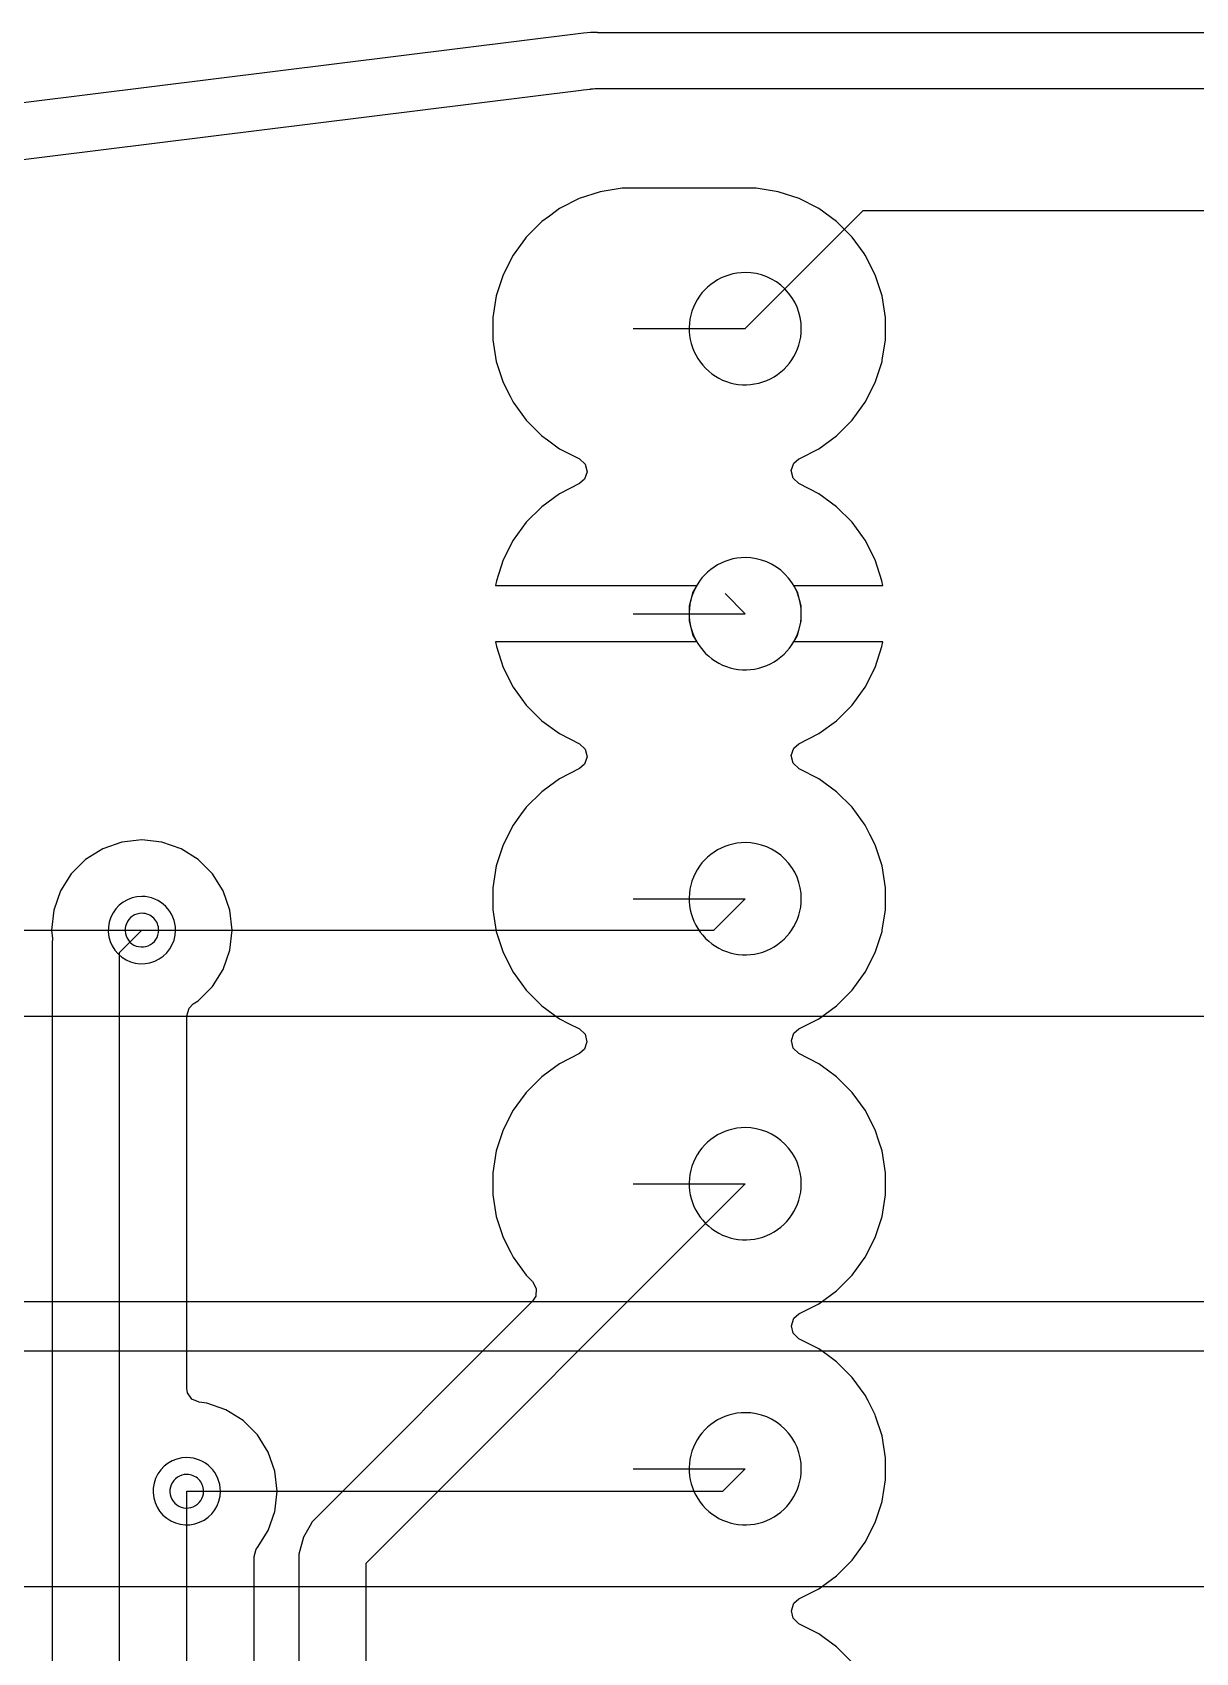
# Model space of a CAD drawing. Header units: millimetres. Extents: x 10 to 287, y 10 to 200.
# Drawn here: x 119.02 to 129.4, y 135.57 to 150.01 of the extents above; entities that cross this region are included whole.
import ezdxf

# ---------------------------------------------------------------- set-up
doc = ezdxf.new("R2010")
doc.units = ezdxf.units.MM
doc.layers.get('0').update_dxf_attribs({"linetype": 'CONTINUOUS'})

msp = doc.modelspace()

# ---------------------------------------------------------------- linework, layer by layer
at = {"color": 7}
for points in [[(123.9386, 149.9996), (47.0489, 140.4462)], [(124.0619, 150.0072), (144.5, 150.0072)], [(115.3719, 148.4308), (123.9167, 149.4925), (123.9167, 149.4925), (123.9349, 149.4948), (123.9349, 149.4948), (123.9991, 149.5027), (124.0015, 149.503), (124.0183, 149.5047), (124.0233, 149.5052), (124.0388, 149.5061), (124.0438, 149.5063), (124.0607, 149.5067), (124.0632, 149.5067), (144.4341, 149.5067)], [(126.3338, 135.4818), (126.1946, 135.621), (126.0837, 135.7016), (126.0354, 135.7367), (125.8588, 135.8267), (125.808, 135.8747), (125.7912, 135.9425), (125.8137, 136.0086), (125.8588, 136.0477), (126.0354, 136.1377), (126.0354, 136.1377), (126.0354, 136.1377), (126.1946, 136.2534), (126.3338, 136.3926), (126.4495, 136.5518), (126.5389, 136.7272), (126.5997, 136.9144), (126.6005, 136.9194), (126.6305, 137.1088), (126.6305, 137.3056), (126.5997, 137.5), (126.5424, 137.6763), (126.5389, 137.6872), (126.5389, 137.6872), (126.5389, 137.6872), (126.4749, 137.8127), (126.4495, 137.8626), (126.3338, 138.0218), (126.1946, 138.161), (126.111, 138.2218), (126.0354, 138.2767), (125.8588, 138.3667), (125.808, 138.4147), (125.7912, 138.4825), (125.8137, 138.5486), (125.8588, 138.5877), (126.0354, 138.6777), (126.0354, 138.6777), (126.0354, 138.6777), (126.1946, 138.7934), (126.3338, 138.9326), (126.4495, 139.0918), (126.5389, 139.2672), (126.5997, 139.4544), (126.6305, 139.6488), (126.6305, 139.8456), (126.5997, 140.04), (126.5713, 140.1274), (126.5389, 140.2272), (126.5389, 140.2272), (126.5389, 140.2272), (126.4495, 140.4026), (126.3338, 140.5618), (126.1946, 140.701), (126.115, 140.7589), (126.0354, 140.8167), (125.8588, 140.9067), (125.808, 140.9547), (125.7912, 141.0225), (125.8137, 141.0886), (125.8588, 141.1277), (126.0354, 141.2177), (126.0354, 141.2177), (126.0354, 141.2177), (126.1946, 141.3334), (126.3338, 141.4726), (126.4495, 141.6318), (126.5389, 141.8072), (126.5997, 141.9944), (126.6017, 142.0072), (126.6305, 142.1888), (126.6305, 142.3856), (126.5997, 142.58), (126.5389, 142.7672), (126.4917, 142.8597), (126.4495, 142.9426), (126.3338, 143.1018), (126.1946, 143.241), (126.0354, 143.3567), (125.86, 143.4461), (125.86, 143.4461), (125.8582, 143.447), (125.8074, 143.495), (125.7906, 143.5628), (125.8132, 143.6289), (125.8582, 143.668), (126.0351, 143.7581), (126.1943, 143.8738), (126.3334, 144.0129), (126.4491, 144.1721), (126.5384, 144.3474), (126.5992, 144.5345), (126.606, 144.5772), (125.813, 144.5772), (125.8459, 144.6342), (125.88, 144.7614), (125.88, 144.893), (125.8459, 145.0202), (125.813, 145.0772), (126.606, 145.0772), (126.5992, 145.1199), (126.5384, 145.307), (126.4491, 145.4823), (126.3334, 145.6415), (126.1943, 145.7806), (126.0351, 145.8963), (125.8582, 145.9864), (125.8074, 146.0344), (125.7906, 146.1022), (125.8132, 146.1684), (125.8582, 146.2074), (125.86, 146.2083), (125.86, 146.2083), (126.0354, 146.2977), (126.1946, 146.4134), (126.3338, 146.5526), (126.4495, 146.7118), (126.5389, 146.8872), (126.5997, 147.0744), (126.6017, 147.087), (126.6305, 147.2688), (126.6305, 147.4656), (126.5997, 147.66), (126.5389, 147.8472), (126.4495, 148.0226), (126.4392, 148.0368), (126.3338, 148.1818), (126.1946, 148.321), (126.0354, 148.4367), (125.86, 148.5261), (125.6728, 148.5869), (125.4784, 148.6177), (125.4784, 148.6177), (124.2816, 148.6177), (124.2816, 148.6177), (124.0872, 148.5869), (123.9, 148.5261), (123.7246, 148.4367), (123.6337, 148.3707), (123.5654, 148.321), (123.5654, 148.321), (123.5654, 148.321), (123.4262, 148.1818), (123.4262, 148.1818), (123.4262, 148.1818), (123.4198, 148.1731), (123.3105, 148.0226), (123.2211, 147.8472), (123.1603, 147.66), (123.1295, 147.4656), (123.1295, 147.2688), (123.1603, 147.0744), (123.2211, 146.8872), (123.2836, 146.7645), (123.3105, 146.7118), (123.4262, 146.5526), (123.5654, 146.4134), (123.6169, 146.3759), (123.7246, 146.2977), (123.9018, 146.2074), (123.9526, 146.1594), (123.9694, 146.0916), (123.9468, 146.0255), (123.9018, 145.9864), (123.7249, 145.8963), (123.5657, 145.7806), (123.4266, 145.6415), (123.3109, 145.4823), (123.2216, 145.307), (123.1608, 145.1199), (123.154, 145.0772), (124.947, 145.0772), (124.9141, 145.0202), (124.88, 144.893), (124.88, 144.7614), (124.9141, 144.6342), (124.947, 144.5772), (123.154, 144.5772), (123.1608, 144.5345), (123.2216, 144.3474), (123.3109, 144.1721), (123.4266, 144.0129), (123.5657, 143.8738), (123.7249, 143.7581), (123.9018, 143.668), (123.9526, 143.62), (123.9694, 143.5522), (123.9468, 143.486), (123.9018, 143.447), (123.7246, 143.3567), (123.6337, 143.2907), (123.5654, 143.241), (123.5654, 143.241), (123.5654, 143.241), (123.4262, 143.1018), (123.4262, 143.1018), (123.4262, 143.1018), (123.3765, 143.0335), (123.3105, 142.9426), (123.2211, 142.7672), (123.1603, 142.58), (123.1295, 142.3856), (123.1295, 142.1888), (123.1603, 141.9944), (123.2211, 141.8072), (123.3105, 141.6318), (123.4262, 141.4726), (123.5654, 141.3334), (123.7246, 141.2177), (123.8054, 141.1765), (123.9012, 141.1277), (123.952, 141.0797), (123.9688, 141.0119), (123.9463, 140.9458), (123.9012, 140.9067), (123.7246, 140.8167), (123.6337, 140.7507), (123.5654, 140.701), (123.5654, 140.701), (123.5654, 140.701), (123.4262, 140.5618), (123.4262, 140.5618), (123.4262, 140.5618), (123.3765, 140.4935), (123.3105, 140.4026), (123.2211, 140.2272), (123.1603, 140.04), (123.1295, 139.8456), (123.1295, 139.6488), (123.1603, 139.4544), (123.2211, 139.2672), (123.2886, 139.1347), (123.3105, 139.0918), (123.4262, 138.9326), (123.4262, 138.9326), (123.4835, 138.8753), (123.5169, 138.8139), (123.512, 138.7442), (123.4835, 138.6999), (121.5195, 136.7359), (121.5195, 136.7359), (121.5003, 136.7027), (121.5003, 136.7027), (121.4404, 136.599), (121.3995, 136.4463), (121.3995, 136.4463), (121.3995, 136.2782), (121.3995, 136.2781), (121.3995, 135.4235)], [(126.43, 148.4172), (125.38, 147.3672)], [(143.59, 148.4172), (126.43, 148.4172)], [(124.38, 147.3672), (125.38, 147.3672)], [(124.38, 147.3672), (125.38, 147.3672)], [(124.38, 147.3672), (125.38, 147.3672)], [(124.38, 147.3672), (125.38, 147.3672)], [(125.38, 144.8272), (125.2, 145.0072)], [(124.38, 144.8272), (125.38, 144.8272)], [(124.38, 144.8272), (125.38, 144.8272)], [(124.38, 144.8272), (125.38, 144.8272)], [(124.38, 144.8272), (125.38, 144.8272)], [(121.0005, 135.3903), (121.0005, 136.4248), (121.0202, 136.4918), (121.0276, 136.5021), (121.0298, 136.5049), (121.0298, 136.5049), (121.1258, 136.6577), (121.1854, 136.8279), (121.1876, 136.8477), (121.2056, 137.0072), (121.2056, 137.0072), (121.1854, 137.1865), (121.1854, 137.1865), (121.1258, 137.3567), (121.0298, 137.5095), (120.9023, 137.637), (120.7495, 137.733), (120.5792, 137.7926), (120.5106, 137.8003), (120.4462, 137.8274), (120.4066, 137.885), (120.4005, 137.9235), (120.4005, 141.2449), (120.4202, 141.3119), (120.4585, 141.3499), (120.5023, 141.3774), (120.6298, 141.5049), (120.7258, 141.6577), (120.7854, 141.8279), (120.7854, 141.828), (120.8056, 142.0072), (120.8056, 142.0072), (120.7854, 142.1864), (120.7854, 142.1865), (120.7258, 142.3567), (120.6298, 142.5095), (120.5023, 142.637), (120.3495, 142.733), (120.1793, 142.7926), (120.1792, 142.7926), (120, 142.8128), (120, 142.8128), (119.8207, 142.7926), (119.8207, 142.7926), (119.6505, 142.733), (119.4977, 142.637), (119.3702, 142.5095), (119.2742, 142.3567), (119.2146, 142.1865), (119.2146, 142.1864), (119.1944, 142.0072), (119.1944, 142.0072), (119.2029, 141.9321), (119.2001, 141.8944), (119.2006, 141.8943), (119.1995, 141.8863), (119.1995, 141.7182), (119.1995, 141.7181), (119.1995, 127.929)], [(120, 142.0072), (125.1, 142.0072), (125.38, 142.2872)], [(124.38, 142.2872), (125.38, 142.2872)], [(124.38, 142.2872), (125.38, 142.2872)], [(124.38, 142.2872), (125.38, 142.2872)], [(124.38, 142.2872), (125.38, 142.2872)], [(94.5, 142.0072), (120, 142.0072)], [(119.8, 141.8072), (120, 142.0072)], [(119.8, 124.5758), (119.8, 141.8072)], [(139.57, 141.2372), (96.5, 141.2372)], [(125.5, 115.0072), (125.6, 115.1072), (125.6, 121.9072), (122, 125.5072), (122, 136.3672), (125.38, 139.7472)], [(124.38, 139.7472), (125.38, 139.7472)], [(124.38, 139.7472), (125.38, 139.7472)], [(124.38, 139.7472), (125.38, 139.7472)], [(124.38, 139.7472), (125.38, 139.7472)], [(95, 138.6972), (139.57, 138.6972)], [(95.9, 138.0972), (96.06, 138.2572), (139.57, 138.2572)], [(124.38, 137.2072), (125.38, 137.2072)], [(124.38, 137.2072), (125.38, 137.2072)], [(124.38, 137.2072), (125.38, 137.2072)], [(124.38, 137.2072), (125.38, 137.2072)], [(125.18, 137.0072), (125.38, 137.2072)], [(120.4, 124.5415), (120.4, 137.0072)], [(120.4, 137.0072), (125.18, 137.0072)], [(95, 136.1572), (139.13, 136.1572)]]:
    msp.add_lwpolyline(points, dxfattribs=at)
for points in [[(125.38, 147.8672)], [(125.38, 147.8672)], [(125.38, 147.8672)], [(125.38, 147.8672)], [(125.38, 145.3272)], [(125.38, 145.3272)], [(125.38, 145.3272)], [(125.38, 145.3272)], [(125.38, 142.7872)], [(125.38, 142.7872)], [(125.38, 142.7872)], [(125.38, 142.7872)], [(120, 142.3072)], [(120, 142.3072)], [(120, 142.1572)], [(120, 142.1572)], [(125.38, 140.2472)], [(125.38, 140.2472)], [(125.38, 140.2472)], [(125.38, 140.2472)], [(125.38, 137.7072)], [(125.38, 137.7072)], [(125.38, 137.7072)], [(125.38, 137.7072)], [(120.4, 137.3072)], [(120.4, 137.3072)], [(120.4, 137.1572)], [(120.4, 137.1572)]]:
    msp.add_lwpolyline(points, close=True, dxfattribs=at)
for points in [[(124.0619, 150.0072), (124.020683, 150.00721), (123.979504, 150.004671), (123.9386, 149.9996)], [(125.38, 147.8672), (125.177769, 147.8672), (124.995451, 147.745379), (124.91806, 147.558542)], [(125.38, 147.8672), (125.177769, 147.8672), (124.995451, 147.745379), (124.91806, 147.558542)], [(125.38, 147.8672), (125.177769, 147.8672), (124.995451, 147.745379), (124.91806, 147.558542)], [(125.38, 147.8672), (125.177769, 147.8672), (124.995451, 147.745379), (124.91806, 147.558542)], [(125.733553, 147.720753), (125.639785, 147.814522), (125.512608, 147.8672), (125.38, 147.8672)], [(125.733553, 147.720753), (125.639785, 147.814522), (125.512608, 147.8672), (125.38, 147.8672)], [(125.733553, 147.720753), (125.639785, 147.814522), (125.512608, 147.8672), (125.38, 147.8672)], [(125.733553, 147.720753), (125.639785, 147.814522), (125.512608, 147.8672), (125.38, 147.8672)], [(125.88, 147.3672), (125.88, 147.499808), (125.827322, 147.626985), (125.733553, 147.720753)], [(125.88, 147.3672), (125.88, 147.499808), (125.827322, 147.626985), (125.733553, 147.720753)], [(125.88, 147.3672), (125.88, 147.499808), (125.827322, 147.626985), (125.733553, 147.720753)], [(125.88, 147.3672), (125.88, 147.499808), (125.827322, 147.626985), (125.733553, 147.720753)], [(124.91806, 147.558542), (124.84067, 147.371705), (124.883448, 147.156646), (125.026447, 147.013647)], [(124.91806, 147.558542), (124.84067, 147.371705), (124.883448, 147.156646), (125.026447, 147.013647)], [(124.91806, 147.558542), (124.84067, 147.371705), (124.883448, 147.156646), (125.026447, 147.013647)], [(124.91806, 147.558542), (124.84067, 147.371705), (124.883448, 147.156646), (125.026447, 147.013647)], [(125.571342, 146.90526), (125.758179, 146.982651), (125.88, 147.164969), (125.88, 147.3672)], [(125.571342, 146.90526), (125.758179, 146.982651), (125.88, 147.164969), (125.88, 147.3672)], [(125.571342, 146.90526), (125.758179, 146.982651), (125.88, 147.164969), (125.88, 147.3672)], [(125.571342, 146.90526), (125.758179, 146.982651), (125.88, 147.164969), (125.88, 147.3672)], [(125.026447, 147.013647), (125.169446, 146.870648), (125.384505, 146.82787), (125.571342, 146.90526)], [(125.026447, 147.013647), (125.169446, 146.870648), (125.384505, 146.82787), (125.571342, 146.90526)], [(125.026447, 147.013647), (125.169446, 146.870648), (125.384505, 146.82787), (125.571342, 146.90526)], [(125.026447, 147.013647), (125.169446, 146.870648), (125.384505, 146.82787), (125.571342, 146.90526)], [(125.38, 145.3272), (125.177769, 145.3272), (124.995451, 145.205379), (124.91806, 145.018542)], [(125.38, 145.3272), (125.177769, 145.3272), (124.995451, 145.205379), (124.91806, 145.018542)], [(125.38, 145.3272), (125.177769, 145.3272), (124.995451, 145.205379), (124.91806, 145.018542)], [(125.38, 145.3272), (125.177769, 145.3272), (124.995451, 145.205379), (124.91806, 145.018542)], [(125.733553, 145.180753), (125.639785, 145.274522), (125.512608, 145.3272), (125.38, 145.3272)], [(125.733553, 145.180753), (125.639785, 145.274522), (125.512608, 145.3272), (125.38, 145.3272)], [(125.733553, 145.180753), (125.639785, 145.274522), (125.512608, 145.3272), (125.38, 145.3272)], [(125.733553, 145.180753), (125.639785, 145.274522), (125.512608, 145.3272), (125.38, 145.3272)], [(125.88, 144.8272), (125.88, 144.959808), (125.827322, 145.086985), (125.733553, 145.180753)], [(125.88, 144.8272), (125.88, 144.959808), (125.827322, 145.086985), (125.733553, 145.180753)], [(125.88, 144.8272), (125.88, 144.959808), (125.827322, 145.086985), (125.733553, 145.180753)], [(125.88, 144.8272), (125.88, 144.959808), (125.827322, 145.086985), (125.733553, 145.180753)], [(124.91806, 145.018542), (124.84067, 144.831705), (124.883448, 144.616646), (125.026447, 144.473647)], [(124.91806, 145.018542), (124.84067, 144.831705), (124.883448, 144.616646), (125.026447, 144.473647)], [(124.91806, 145.018542), (124.84067, 144.831705), (124.883448, 144.616646), (125.026447, 144.473647)], [(124.91806, 145.018542), (124.84067, 144.831705), (124.883448, 144.616646), (125.026447, 144.473647)], [(125.571342, 144.36526), (125.758179, 144.442651), (125.88, 144.624969), (125.88, 144.8272)], [(125.571342, 144.36526), (125.758179, 144.442651), (125.88, 144.624969), (125.88, 144.8272)], [(125.571342, 144.36526), (125.758179, 144.442651), (125.88, 144.624969), (125.88, 144.8272)], [(125.571342, 144.36526), (125.758179, 144.442651), (125.88, 144.624969), (125.88, 144.8272)], [(125.026447, 144.473647), (125.169446, 144.330648), (125.384505, 144.28787), (125.571342, 144.36526)], [(125.026447, 144.473647), (125.169446, 144.330648), (125.384505, 144.28787), (125.571342, 144.36526)], [(125.026447, 144.473647), (125.169446, 144.330648), (125.384505, 144.28787), (125.571342, 144.36526)], [(125.026447, 144.473647), (125.169446, 144.330648), (125.384505, 144.28787), (125.571342, 144.36526)], [(125.38, 142.7872), (125.177769, 142.7872), (124.995451, 142.665379), (124.91806, 142.478542)], [(125.38, 142.7872), (125.177769, 142.7872), (124.995451, 142.665379), (124.91806, 142.478542)], [(125.38, 142.7872), (125.177769, 142.7872), (124.995451, 142.665379), (124.91806, 142.478542)], [(125.38, 142.7872), (125.177769, 142.7872), (124.995451, 142.665379), (124.91806, 142.478542)], [(125.733553, 142.640753), (125.639785, 142.734522), (125.512608, 142.7872), (125.38, 142.7872)], [(125.733553, 142.640753), (125.639785, 142.734522), (125.512608, 142.7872), (125.38, 142.7872)], [(125.733553, 142.640753), (125.639785, 142.734522), (125.512608, 142.7872), (125.38, 142.7872)], [(125.733553, 142.640753), (125.639785, 142.734522), (125.512608, 142.7872), (125.38, 142.7872)], [(125.88, 142.2872), (125.88, 142.419808), (125.827322, 142.546985), (125.733553, 142.640753)], [(125.88, 142.2872), (125.88, 142.419808), (125.827322, 142.546985), (125.733553, 142.640753)], [(125.88, 142.2872), (125.88, 142.419808), (125.827322, 142.546985), (125.733553, 142.640753)], [(125.88, 142.2872), (125.88, 142.419808), (125.827322, 142.546985), (125.733553, 142.640753)], [(124.91806, 142.478542), (124.84067, 142.291705), (124.883448, 142.076646), (125.026447, 141.933647)], [(124.91806, 142.478542), (124.84067, 142.291705), (124.883448, 142.076646), (125.026447, 141.933647)], [(124.91806, 142.478542), (124.84067, 142.291705), (124.883448, 142.076646), (125.026447, 141.933647)], [(124.91806, 142.478542), (124.84067, 142.291705), (124.883448, 142.076646), (125.026447, 141.933647)], [(120, 142.3072), (119.878661, 142.3072), (119.76927, 142.234107), (119.722836, 142.122005)], [(120, 142.3072), (119.878661, 142.3072), (119.76927, 142.234107), (119.722836, 142.122005)], [(120.212132, 142.219332), (120.155871, 142.275593), (120.079565, 142.3072), (120, 142.3072)], [(120.212132, 142.219332), (120.155871, 142.275593), (120.079565, 142.3072), (120, 142.3072)], [(120.3, 142.0072), (120.3, 142.086765), (120.268393, 142.163071), (120.212132, 142.219332)], [(120.3, 142.0072), (120.3, 142.086765), (120.268393, 142.163071), (120.212132, 142.219332)], [(125.571342, 141.82526), (125.758179, 141.902651), (125.88, 142.084969), (125.88, 142.2872)], [(125.571342, 141.82526), (125.758179, 141.902651), (125.88, 142.084969), (125.88, 142.2872)], [(125.571342, 141.82526), (125.758179, 141.902651), (125.88, 142.084969), (125.88, 142.2872)], [(125.571342, 141.82526), (125.758179, 141.902651), (125.88, 142.084969), (125.88, 142.2872)], [(119.722836, 142.122005), (119.676402, 142.009903), (119.702069, 141.880867), (119.787868, 141.795068)], [(119.722836, 142.122005), (119.676402, 142.009903), (119.702069, 141.880867), (119.787868, 141.795068)], [(120, 142.1572), (119.939331, 142.1572), (119.884635, 142.120654), (119.861418, 142.064603)], [(120, 142.1572), (119.939331, 142.1572), (119.884635, 142.120654), (119.861418, 142.064603)], [(120.106066, 142.113266), (120.077936, 142.141396), (120.039782, 142.1572), (120, 142.1572)], [(120.106066, 142.113266), (120.077936, 142.141396), (120.039782, 142.1572), (120, 142.1572)], [(120.15, 142.0072), (120.15, 142.046982), (120.134196, 142.085136), (120.106066, 142.113266)], [(120.15, 142.0072), (120.15, 142.046982), (120.134196, 142.085136), (120.106066, 142.113266)], [(119.861418, 142.064603), (119.838201, 142.008551), (119.851034, 141.944034), (119.893934, 141.901134)], [(119.861418, 142.064603), (119.838201, 142.008551), (119.851034, 141.944034), (119.893934, 141.901134)], [(120.057403, 141.868618), (120.113454, 141.891835), (120.15, 141.946531), (120.15, 142.0072)], [(120.057403, 141.868618), (120.113454, 141.891835), (120.15, 141.946531), (120.15, 142.0072)], [(120.114805, 141.730036), (120.226907, 141.77647), (120.3, 141.885861), (120.3, 142.0072)], [(120.114805, 141.730036), (120.226907, 141.77647), (120.3, 141.885861), (120.3, 142.0072)], [(125.026447, 141.933647), (125.169446, 141.790648), (125.384505, 141.74787), (125.571342, 141.82526)], [(125.026447, 141.933647), (125.169446, 141.790648), (125.384505, 141.74787), (125.571342, 141.82526)], [(125.026447, 141.933647), (125.169446, 141.790648), (125.384505, 141.74787), (125.571342, 141.82526)], [(125.026447, 141.933647), (125.169446, 141.790648), (125.384505, 141.74787), (125.571342, 141.82526)], [(119.787868, 141.795068), (119.873667, 141.709269), (120.002703, 141.683602), (120.114805, 141.730036)], [(119.787868, 141.795068), (119.873667, 141.709269), (120.002703, 141.683602), (120.114805, 141.730036)], [(119.893934, 141.901134), (119.936834, 141.858234), (120.001351, 141.845401), (120.057403, 141.868618)], [(119.893934, 141.901134), (119.936834, 141.858234), (120.001351, 141.845401), (120.057403, 141.868618)], [(125.38, 140.2472), (125.177769, 140.2472), (124.995451, 140.125379), (124.91806, 139.938542)], [(125.38, 140.2472), (125.177769, 140.2472), (124.995451, 140.125379), (124.91806, 139.938542)], [(125.38, 140.2472), (125.177769, 140.2472), (124.995451, 140.125379), (124.91806, 139.938542)], [(125.38, 140.2472), (125.177769, 140.2472), (124.995451, 140.125379), (124.91806, 139.938542)], [(125.733553, 140.100753), (125.639785, 140.194522), (125.512608, 140.2472), (125.38, 140.2472)], [(125.733553, 140.100753), (125.639785, 140.194522), (125.512608, 140.2472), (125.38, 140.2472)], [(125.733553, 140.100753), (125.639785, 140.194522), (125.512608, 140.2472), (125.38, 140.2472)], [(125.733553, 140.100753), (125.639785, 140.194522), (125.512608, 140.2472), (125.38, 140.2472)], [(125.88, 139.7472), (125.88, 139.879808), (125.827322, 140.006985), (125.733553, 140.100753)], [(125.88, 139.7472), (125.88, 139.879808), (125.827322, 140.006985), (125.733553, 140.100753)], [(125.88, 139.7472), (125.88, 139.879808), (125.827322, 140.006985), (125.733553, 140.100753)], [(125.88, 139.7472), (125.88, 139.879808), (125.827322, 140.006985), (125.733553, 140.100753)], [(124.91806, 139.938542), (124.84067, 139.751705), (124.883448, 139.536646), (125.026447, 139.393647)], [(124.91806, 139.938542), (124.84067, 139.751705), (124.883448, 139.536646), (125.026447, 139.393647)], [(124.91806, 139.938542), (124.84067, 139.751705), (124.883448, 139.536646), (125.026447, 139.393647)], [(124.91806, 139.938542), (124.84067, 139.751705), (124.883448, 139.536646), (125.026447, 139.393647)], [(125.571342, 139.28526), (125.758179, 139.362651), (125.88, 139.544969), (125.88, 139.7472)], [(125.571342, 139.28526), (125.758179, 139.362651), (125.88, 139.544969), (125.88, 139.7472)], [(125.571342, 139.28526), (125.758179, 139.362651), (125.88, 139.544969), (125.88, 139.7472)], [(125.571342, 139.28526), (125.758179, 139.362651), (125.88, 139.544969), (125.88, 139.7472)], [(125.026447, 139.393647), (125.169446, 139.250648), (125.384505, 139.20787), (125.571342, 139.28526)], [(125.026447, 139.393647), (125.169446, 139.250648), (125.384505, 139.20787), (125.571342, 139.28526)], [(125.026447, 139.393647), (125.169446, 139.250648), (125.384505, 139.20787), (125.571342, 139.28526)], [(125.026447, 139.393647), (125.169446, 139.250648), (125.384505, 139.20787), (125.571342, 139.28526)], [(125.38, 137.7072), (125.177769, 137.7072), (124.995451, 137.585379), (124.91806, 137.398542)], [(125.38, 137.7072), (125.177769, 137.7072), (124.995451, 137.585379), (124.91806, 137.398542)], [(125.38, 137.7072), (125.177769, 137.7072), (124.995451, 137.585379), (124.91806, 137.398542)], [(125.38, 137.7072), (125.177769, 137.7072), (124.995451, 137.585379), (124.91806, 137.398542)], [(125.733553, 137.560753), (125.639785, 137.654522), (125.512608, 137.7072), (125.38, 137.7072)], [(125.733553, 137.560753), (125.639785, 137.654522), (125.512608, 137.7072), (125.38, 137.7072)], [(125.733553, 137.560753), (125.639785, 137.654522), (125.512608, 137.7072), (125.38, 137.7072)], [(125.733553, 137.560753), (125.639785, 137.654522), (125.512608, 137.7072), (125.38, 137.7072)], [(125.88, 137.2072), (125.88, 137.339808), (125.827322, 137.466985), (125.733553, 137.560753)], [(125.88, 137.2072), (125.88, 137.339808), (125.827322, 137.466985), (125.733553, 137.560753)], [(125.88, 137.2072), (125.88, 137.339808), (125.827322, 137.466985), (125.733553, 137.560753)], [(125.88, 137.2072), (125.88, 137.339808), (125.827322, 137.466985), (125.733553, 137.560753)], [(120.4, 137.3072), (120.278661, 137.3072), (120.16927, 137.234107), (120.122836, 137.122005)], [(120.4, 137.3072), (120.278661, 137.3072), (120.16927, 137.234107), (120.122836, 137.122005)], [(120.612132, 137.219332), (120.555871, 137.275593), (120.479565, 137.3072), (120.4, 137.3072)], [(120.612132, 137.219332), (120.555871, 137.275593), (120.479565, 137.3072), (120.4, 137.3072)], [(124.91806, 137.398542), (124.84067, 137.211705), (124.883448, 136.996646), (125.026447, 136.853647)], [(124.91806, 137.398542), (124.84067, 137.211705), (124.883448, 136.996646), (125.026447, 136.853647)], [(124.91806, 137.398542), (124.84067, 137.211705), (124.883448, 136.996646), (125.026447, 136.853647)], [(124.91806, 137.398542), (124.84067, 137.211705), (124.883448, 136.996646), (125.026447, 136.853647)], [(120.7, 137.0072), (120.7, 137.086765), (120.668393, 137.163071), (120.612132, 137.219332)], [(120.7, 137.0072), (120.7, 137.086765), (120.668393, 137.163071), (120.612132, 137.219332)], [(125.571342, 136.74526), (125.758179, 136.822651), (125.88, 137.004969), (125.88, 137.2072)], [(125.571342, 136.74526), (125.758179, 136.822651), (125.88, 137.004969), (125.88, 137.2072)], [(125.571342, 136.74526), (125.758179, 136.822651), (125.88, 137.004969), (125.88, 137.2072)], [(125.571342, 136.74526), (125.758179, 136.822651), (125.88, 137.004969), (125.88, 137.2072)], [(120.122836, 137.122005), (120.076402, 137.009903), (120.102069, 136.880867), (120.187868, 136.795068)], [(120.122836, 137.122005), (120.076402, 137.009903), (120.102069, 136.880867), (120.187868, 136.795068)], [(120.261418, 137.064603), (120.238201, 137.008551), (120.251034, 136.944034), (120.293934, 136.901134)], [(120.261418, 137.064603), (120.238201, 137.008551), (120.251034, 136.944034), (120.293934, 136.901134)], [(120.4, 137.1572), (120.339331, 137.1572), (120.284635, 137.120654), (120.261418, 137.064603)], [(120.4, 137.1572), (120.339331, 137.1572), (120.284635, 137.120654), (120.261418, 137.064603)], [(120.506066, 137.113266), (120.477936, 137.141396), (120.439782, 137.1572), (120.4, 137.1572)], [(120.506066, 137.113266), (120.477936, 137.141396), (120.439782, 137.1572), (120.4, 137.1572)], [(120.55, 137.0072), (120.55, 137.046982), (120.534196, 137.085136), (120.506066, 137.113266)], [(120.55, 137.0072), (120.55, 137.046982), (120.534196, 137.085136), (120.506066, 137.113266)], [(120.293934, 136.901134), (120.336834, 136.858234), (120.401351, 136.845401), (120.457403, 136.868618)], [(120.293934, 136.901134), (120.336834, 136.858234), (120.401351, 136.845401), (120.457403, 136.868618)], [(120.457403, 136.868618), (120.513454, 136.891835), (120.55, 136.946531), (120.55, 137.0072)], [(120.457403, 136.868618), (120.513454, 136.891835), (120.55, 136.946531), (120.55, 137.0072)], [(120.514805, 136.730036), (120.626907, 136.77647), (120.7, 136.885861), (120.7, 137.0072)], [(120.514805, 136.730036), (120.626907, 136.77647), (120.7, 136.885861), (120.7, 137.0072)], [(120.187868, 136.795068), (120.273667, 136.709269), (120.402703, 136.683602), (120.514805, 136.730036)], [(120.187868, 136.795068), (120.273667, 136.709269), (120.402703, 136.683602), (120.514805, 136.730036)], [(125.026447, 136.853647), (125.169446, 136.710648), (125.384505, 136.66787), (125.571342, 136.74526)], [(125.026447, 136.853647), (125.169446, 136.710648), (125.384505, 136.66787), (125.571342, 136.74526)], [(125.026447, 136.853647), (125.169446, 136.710648), (125.384505, 136.66787), (125.571342, 136.74526)], [(125.026447, 136.853647), (125.169446, 136.710648), (125.384505, 136.66787), (125.571342, 136.74526)]]:
    msp.add_open_spline(points, degree=3, dxfattribs=at)

doc.saveas('drawing.dxf')
